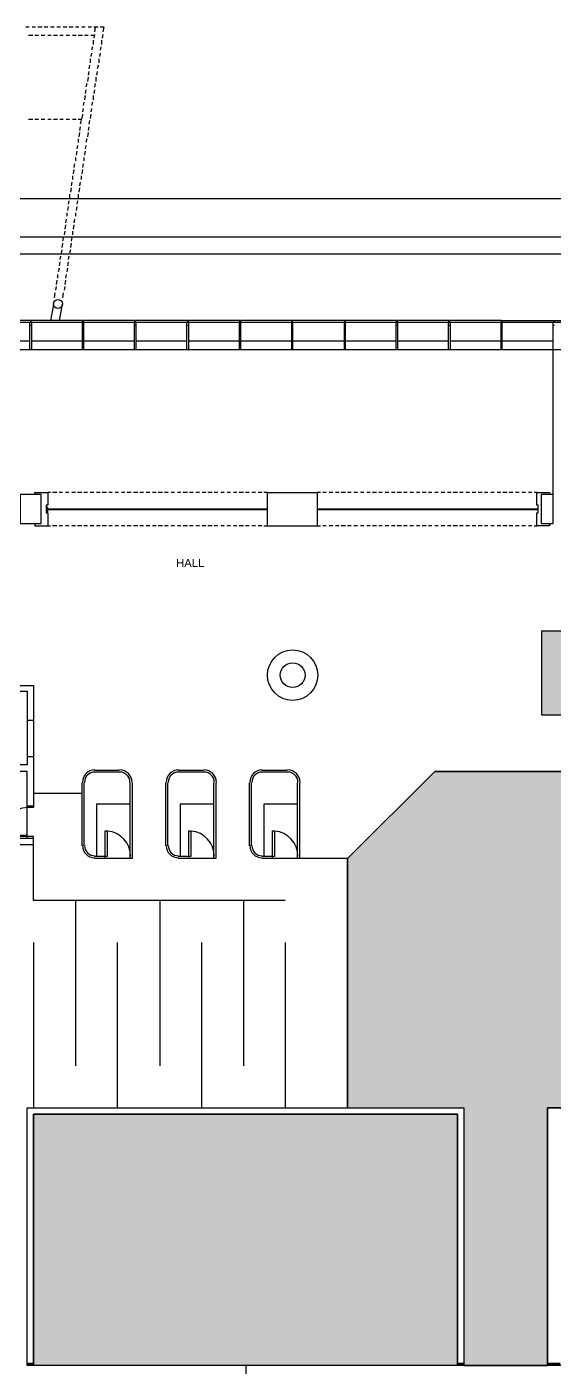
# Model space of a CAD drawing. Header units: inches. Extents: x 6 to 332, y 4 to 234.
# Drawn here: x 66.41 to 79.01, y 124.44 to 156.42 of the extents above; entities that cross this region are included whole.
import ezdxf

# ---------------------------------------------------------------- set-up
doc = ezdxf.new("R2010")
doc.units = ezdxf.units.IN
doc.header["$MEASUREMENT"] = 0
for name, color, linetype, true_color in [('PDF_BASE', 7, 'Continuous', 0x767676), ('PDF_COM_SERVIÇOS', 7, 'Continuous', 0x7bc143), ('PDF_COM_VAREJO', 7, 'Continuous', 0xead817), ('PDF_Text', 7, 'Continuous', 0x767676)]:
    doc.layers.add(name, color=color, linetype=linetype, true_color=true_color)
doc.styles.add('PDF Arial', font='arial.ttf')

msp = doc.modelspace()

# ---------------------------------------------------------------- linework, layer by layer
at = {"layer": 'PDF_BASE', "lineweight": 25}
for points in [[(66.389, 156.423), (66.474, 156.423)], [(66.542, 156.423), (66.626, 156.423)], [(66.677, 156.423), (66.779, 156.423)], [(66.83, 156.423), (66.914, 156.423)], [(66.982, 156.423), (67.067, 156.423)], [(67.134, 156.423), (67.219, 156.423)], [(67.287, 156.423), (67.372, 156.423)], [(67.422, 156.423), (67.524, 156.423)], [(67.575, 156.423), (67.659, 156.423)], [(67.727, 156.423), (67.812, 156.423)], [(67.88, 156.423), (67.964, 156.423)], [(68.015, 156.423), (68.117, 156.423)], [(68.049, 156.423), (68.032, 156.305)], [(68.167, 156.423), (68.252, 156.423), (68.235, 156.305)], [(66.457, 156.22), (66.559, 156.22)], [(66.61, 156.22), (66.694, 156.22)], [(66.762, 156.22), (66.847, 156.22)], [(66.914, 156.22), (66.999, 156.22)], [(67.05, 156.22), (67.151, 156.22)], [(67.202, 156.22), (67.287, 156.22)], [(67.355, 156.22), (67.439, 156.22)], [(67.507, 156.22), (67.592, 156.22)], [(67.642, 156.22), (67.744, 156.22)], [(67.795, 156.22), (67.88, 156.22)], [(67.947, 156.22), (68.032, 156.22)], [(67.998, 156.102), (67.998, 156)], [(68.032, 156.237), (68.015, 156.152)], [(68.201, 156.102), (68.201, 156)], [(68.235, 156.237), (68.218, 156.152)], [(67.964, 155.797), (67.947, 155.712)], [(67.981, 155.949), (67.964, 155.864)], [(68.167, 155.797), (68.15, 155.712)], [(68.184, 155.949), (68.167, 155.864)], [(67.913, 155.509), (67.896, 155.424)], [(67.93, 155.661), (67.93, 155.56)], [(68.117, 155.509), (68.1, 155.424)], [(68.134, 155.661), (68.134, 155.56)], [(67.88, 155.221), (67.863, 155.119)], [(67.896, 155.356), (67.88, 155.272)], [(68.066, 155.221), (68.066, 155.119)], [(68.1, 155.356), (68.083, 155.272)], [(67.812, 154.781), (67.795, 154.679)], [(67.829, 154.916), (67.812, 154.832)], [(67.846, 155.069), (67.829, 154.984)], [(67.998, 154.781), (67.998, 154.679)], [(68.032, 154.916), (68.015, 154.832)], [(68.049, 155.069), (68.032, 154.984)], [(67.761, 154.476), (67.744, 154.391)], [(67.778, 154.628), (67.761, 154.544)], [(67.964, 154.476), (67.947, 154.391)], [(67.981, 154.628), (67.964, 154.544)], [(66.457, 154.222), (66.559, 154.222)], [(66.61, 154.222), (66.694, 154.222)], [(66.762, 154.222), (66.847, 154.222)], [(66.914, 154.222), (66.999, 154.222)], [(67.05, 154.222), (67.151, 154.222)], [(67.202, 154.222), (67.287, 154.222)], [(67.355, 154.222), (67.439, 154.222)], [(67.507, 154.222), (67.592, 154.222)], [(67.642, 154.222), (67.727, 154.222)], [(67.71, 154.188), (67.693, 154.103)], [(67.744, 154.34), (67.727, 154.239)], [(67.913, 154.188), (67.896, 154.103)], [(67.947, 154.34), (67.93, 154.239)], [(67.676, 153.9), (67.659, 153.799)], [(67.693, 154.036), (67.676, 153.951)], [(67.88, 153.9), (67.863, 153.799)], [(67.896, 154.036), (67.88, 153.951)], [(67.626, 153.595), (67.609, 153.511)], [(67.642, 153.748), (67.642, 153.663)], [(67.829, 153.595), (67.812, 153.511)], [(67.846, 153.748), (67.829, 153.663)], [(67.575, 153.308), (67.575, 153.223)], [(67.609, 153.46), (67.592, 153.358)], [(67.778, 153.308), (67.778, 153.223)], [(67.812, 153.46), (67.795, 153.358)], [(67.507, 152.867), (67.507, 152.783)], [(67.541, 153.02), (67.524, 152.918)], [(67.558, 153.155), (67.541, 153.07)], [(67.71, 152.867), (67.71, 152.783)], [(67.744, 153.02), (67.727, 152.918)], [(67.761, 153.155), (67.744, 153.07)], [(67.473, 152.579), (67.456, 152.478)], [(67.49, 152.715), (67.473, 152.63)], [(67.676, 152.579), (67.659, 152.478)], [(67.693, 152.715), (67.676, 152.63)], [(29.204, 152.325), (104.015, 152.325), (166.499, 152.325), (228.999, 152.325), (303.793, 152.325)], [(67.422, 152.275), (67.405, 152.19)], [(67.439, 152.427), (67.439, 152.342)], [(67.626, 152.275), (67.609, 152.19)], [(67.642, 152.427), (67.642, 152.342)], [(67.372, 151.987), (67.372, 151.902)], [(67.405, 152.139), (67.388, 152.038)], [(67.575, 151.987), (67.575, 151.902)], [(67.609, 152.139), (67.592, 152.038)], [(67.338, 151.699), (67.321, 151.597)], [(67.355, 151.834), (67.338, 151.75)], [(67.541, 151.699), (67.524, 151.597)], [(67.558, 151.834), (67.541, 151.75)], [(65.187, 151.411), (104.015, 151.411), (134.071, 151.411)], [(67.27, 151.259), (67.253, 151.157)], [(67.287, 151.394), (67.27, 151.309)], [(67.321, 151.546), (67.304, 151.462)], [(67.473, 151.259), (67.456, 151.157)], [(67.49, 151.394), (67.473, 151.309)], [(67.507, 151.546), (67.507, 151.462)], [(29.204, 151.005), (104.015, 151.005)], [(67.219, 150.954), (67.202, 150.869)], [(67.253, 151.106), (67.236, 151.022)], [(67.422, 150.954), (67.405, 150.869)], [(67.456, 151.106), (67.439, 151.022)], [(67.185, 150.666), (67.168, 150.581)], [(67.202, 150.818), (67.185, 150.717)], [(67.388, 150.666), (67.372, 150.581)], [(67.405, 150.818), (67.388, 150.717)], [(67.134, 150.378), (67.118, 150.277)], [(67.151, 150.514), (67.151, 150.429)], [(67.338, 150.378), (67.321, 150.277)], [(67.355, 150.514), (67.338, 150.429)], [(67.084, 150.073), (67.067, 149.955)], [(67.118, 150.226), (67.101, 150.141)], [(67.287, 150.073), (67.27, 149.955)], [(67.321, 150.226), (67.304, 150.141)], [(67.05, 149.836), (67.05, 149.802), (66.982, 149.413)], [(67.253, 149.802), (67.253, 149.769), (67.185, 149.413)], [(65.187, 149.379), (104.032, 149.379), (104.032, 148.719), (29.204, 148.719)], [(67.744, 148.719), (67.744, 149.379), (67.744, 149.413), (66.508, 149.413), (66.508, 149.379), (66.508, 149.413), (65.255, 149.413), (65.255, 149.379), (65.255, 149.413), (65.086, 149.413)], [(66.491, 148.719), (66.491, 149.379)], [(66.525, 149.379), (66.525, 148.719)], [(68.997, 149.379), (68.997, 149.413), (67.761, 149.413), (67.761, 149.379)], [(67.778, 148.719), (67.778, 149.379)], [(68.98, 149.379), (68.98, 148.719)], [(70.25, 149.379), (70.25, 149.413), (69.014, 149.413), (69.014, 149.379)], [(69.031, 148.719), (69.031, 149.379)], [(70.233, 149.379), (70.233, 148.719)], [(71.503, 149.379), (71.503, 149.413), (70.267, 149.413), (70.267, 149.379)], [(70.284, 148.719), (70.284, 149.379)], [(71.486, 149.379), (71.486, 148.719)], [(75.245, 149.379), (75.245, 149.413), (74.009, 149.413), (74.009, 149.379), (74.009, 149.413), (72.756, 149.413), (72.756, 149.379), (72.756, 149.413), (71.52, 149.413), (71.52, 149.379), (71.52, 148.719)], [(72.739, 149.379), (72.739, 148.719)], [(72.773, 148.719), (72.773, 149.379)], [(73.992, 149.379), (73.992, 148.719)], [(74.026, 148.719), (74.026, 149.379)], [(75.229, 149.379), (75.229, 148.719)], [(76.499, 149.379), (76.499, 149.413), (75.262, 149.413), (75.262, 149.379)], [(75.279, 148.719), (75.279, 149.379)], [(76.482, 149.379), (76.482, 148.719)], [(77.752, 149.379), (77.752, 149.413), (76.515, 149.413), (76.515, 149.379)], [(76.532, 148.719), (76.532, 149.379)], [(77.735, 149.379), (77.735, 148.719)], [(77.769, 148.719), (77.769, 149.379), (77.769, 149.413), (79.005, 149.413), (79.005, 149.379), (79.005, 149.413), (80.258, 149.413), (80.258, 149.379), (80.258, 149.413), (81.494, 149.413), (81.494, 149.379), (81.494, 148.719)], [(78.988, 145.264), (78.7, 145.264), (78.7, 144.57), (78.988, 144.57), (78.988, 148.719), (78.988, 149.379)], [(66.525, 149.294), (66.491, 149.294)], [(67.778, 149.294), (67.744, 149.294)], [(69.031, 149.294), (68.98, 149.294)], [(70.284, 149.294), (70.233, 149.294)], [(71.52, 149.294), (71.486, 149.294)], [(72.773, 149.294), (72.739, 149.294)], [(74.026, 149.294), (73.992, 149.294)], [(75.279, 149.294), (75.229, 149.294)], [(76.532, 149.294), (76.482, 149.294)], [(77.769, 149.294), (77.735, 149.294)], [(79.022, 149.294), (78.988, 149.294)], [(66.491, 148.922), (65.272, 148.922)], [(67.744, 148.922), (66.525, 148.922)], [(68.98, 148.922), (67.778, 148.922)], [(70.233, 148.922), (69.031, 148.922)], [(71.486, 148.922), (70.284, 148.922)], [(72.739, 148.922), (71.52, 148.922)], [(73.992, 148.922), (72.773, 148.922)], [(75.229, 148.922), (74.026, 148.922)], [(76.482, 148.922), (75.279, 148.922)], [(77.735, 148.922), (76.532, 148.922)], [(78.988, 148.922), (77.769, 148.922)], [(66.61, 145.264), (66.61, 145.315), (66.914, 145.315)], [(66.982, 145.315), (66.914, 145.315), (66.914, 145.01), (66.88, 145.01), (66.88, 144.824), (66.914, 144.824), (66.914, 144.519), (66.982, 144.519)], [(67.134, 145.315), (67.033, 145.315)], [(67.27, 145.315), (67.185, 145.315)], [(67.422, 145.315), (67.338, 145.315)], [(67.575, 145.315), (67.49, 145.315)], [(67.727, 145.315), (67.626, 145.315)], [(67.863, 145.315), (67.778, 145.315)], [(68.015, 145.315), (67.93, 145.315)], [(68.167, 145.315), (68.083, 145.315)], [(68.32, 145.315), (68.218, 145.315)], [(68.455, 145.315), (68.371, 145.315)], [(68.608, 145.315), (68.523, 145.315)], [(68.76, 145.315), (68.675, 145.315)], [(68.912, 145.315), (68.811, 145.315)], [(69.065, 145.315), (68.963, 145.315)], [(69.2, 145.315), (69.116, 145.315)], [(69.353, 145.315), (69.268, 145.315)], [(69.505, 145.315), (69.42, 145.315)], [(69.658, 145.315), (69.556, 145.315)], [(69.793, 145.315), (69.708, 145.315)], [(69.945, 145.315), (69.861, 145.315)], [(70.098, 145.315), (70.013, 145.315)], [(70.25, 145.315), (70.149, 145.315)], [(70.386, 145.315), (70.301, 145.315)], [(70.538, 145.315), (70.453, 145.315)], [(70.69, 145.315), (70.606, 145.315)], [(70.843, 145.315), (70.741, 145.315)], [(70.978, 145.315), (70.894, 145.315)], [(71.131, 145.315), (71.046, 145.315)], [(71.283, 145.315), (71.198, 145.315)], [(71.436, 145.315), (71.351, 145.315)], [(71.588, 145.315), (71.486, 145.315)], [(71.723, 145.315), (71.639, 145.315)], [(71.876, 145.315), (71.791, 145.315)], [(72.028, 145.315), (71.944, 145.315)], [(72.079, 144.519), (72.164, 144.519), (72.164, 145.315), (72.079, 145.315)], [(72.164, 145.315), (73.349, 145.315)], [(73.434, 145.315), (73.349, 145.315), (73.349, 144.519), (73.434, 144.519)], [(73.569, 145.315), (73.484, 145.315)], [(73.722, 145.315), (73.637, 145.315)], [(73.874, 145.315), (73.789, 145.315)], [(74.026, 145.315), (73.925, 145.315)], [(74.162, 145.315), (74.077, 145.315)], [(74.314, 145.315), (74.23, 145.315)], [(74.467, 145.315), (74.382, 145.315)], [(74.619, 145.315), (74.534, 145.315)], [(74.771, 145.315), (74.67, 145.315)], [(74.907, 145.315), (74.822, 145.315)], [(75.059, 145.315), (74.975, 145.315)], [(75.212, 145.315), (75.127, 145.315)], [(75.364, 145.315), (75.262, 145.315)], [(75.499, 145.315), (75.415, 145.315)], [(75.652, 145.315), (75.567, 145.315)], [(75.804, 145.315), (75.72, 145.315)], [(75.957, 145.315), (75.855, 145.315)], [(76.092, 145.315), (76.007, 145.315)], [(76.245, 145.315), (76.16, 145.315)], [(76.397, 145.315), (76.312, 145.315)], [(76.549, 145.315), (76.465, 145.315)], [(76.702, 145.315), (76.6, 145.315)], [(76.837, 145.315), (76.753, 145.315)], [(76.99, 145.315), (76.905, 145.315)], [(77.142, 145.315), (77.057, 145.315)], [(77.294, 145.315), (77.193, 145.315)], [(77.43, 145.315), (77.345, 145.315)], [(77.582, 145.315), (77.498, 145.315)], [(77.735, 145.315), (77.65, 145.315)], [(77.887, 145.315), (77.785, 145.315)], [(78.023, 145.315), (77.938, 145.315)], [(78.175, 145.315), (78.09, 145.315)], [(78.327, 145.315), (78.243, 145.315)], [(78.48, 145.315), (78.395, 145.315)], [(78.531, 144.519), (78.598, 144.519), (78.598, 144.824), (78.632, 144.824), (78.632, 145.01), (78.598, 145.01), (78.598, 145.315), (78.531, 145.315)], [(78.598, 145.315), (78.903, 145.315), (78.903, 145.264)], [(66.88, 144.858), (66.914, 144.858), (66.914, 144.959), (66.88, 144.959)], [(66.914, 144.926), (72.164, 144.926)], [(66.914, 144.909), (72.164, 144.909)], [(67.93, 144.926), (67.93, 144.909)], [(68.98, 144.926), (68.98, 144.909)], [(70.047, 144.926), (70.047, 144.909)], [(71.097, 144.926), (71.097, 144.909)], [(73.349, 144.926), (78.632, 144.926)], [(73.349, 144.909), (78.632, 144.909)], [(74.416, 144.926), (74.416, 144.909)], [(75.466, 144.926), (75.466, 144.909)], [(76.532, 144.926), (76.532, 144.909)], [(77.582, 144.926), (77.582, 144.909)], [(66.61, 144.57), (66.61, 144.519), (66.914, 144.519)], [(78.903, 144.57), (78.903, 144.519), (78.598, 144.519)], [(67.134, 144.519), (67.033, 144.519)], [(67.27, 144.519), (67.185, 144.519)], [(67.422, 144.519), (67.338, 144.519)], [(67.575, 144.519), (67.49, 144.519)], [(67.727, 144.519), (67.626, 144.519)], [(67.863, 144.519), (67.778, 144.519)], [(68.015, 144.519), (67.93, 144.519)], [(68.167, 144.519), (68.083, 144.519)], [(68.32, 144.519), (68.218, 144.519)], [(68.455, 144.519), (68.371, 144.519)], [(68.608, 144.519), (68.523, 144.519)], [(68.76, 144.519), (68.675, 144.519)], [(68.912, 144.519), (68.811, 144.519)], [(69.065, 144.519), (68.963, 144.519)], [(69.2, 144.519), (69.116, 144.519)], [(69.353, 144.519), (69.268, 144.519)], [(69.505, 144.519), (69.42, 144.519)], [(69.658, 144.519), (69.556, 144.519)], [(69.793, 144.519), (69.708, 144.519)], [(69.945, 144.519), (69.861, 144.519)], [(70.098, 144.519), (70.013, 144.519)], [(70.25, 144.519), (70.149, 144.519)], [(70.386, 144.519), (70.301, 144.519)], [(70.538, 144.519), (70.453, 144.519)], [(70.69, 144.519), (70.606, 144.519)], [(70.843, 144.519), (70.741, 144.519)], [(70.978, 144.519), (70.894, 144.519)], [(71.131, 144.519), (71.046, 144.519)], [(71.283, 144.519), (71.198, 144.519)], [(71.436, 144.519), (71.351, 144.519)], [(71.588, 144.519), (71.486, 144.519)], [(71.723, 144.519), (71.639, 144.519)], [(71.876, 144.519), (71.791, 144.519)], [(72.028, 144.519), (71.944, 144.519)], [(72.164, 144.519), (73.349, 144.519)], [(73.569, 144.519), (73.484, 144.519)], [(73.722, 144.519), (73.637, 144.519)], [(73.874, 144.519), (73.789, 144.519)], [(74.026, 144.519), (73.925, 144.519)], [(74.162, 144.519), (74.077, 144.519)], [(74.314, 144.519), (74.23, 144.519)], [(74.467, 144.519), (74.382, 144.519)], [(74.619, 144.519), (74.534, 144.519)], [(74.771, 144.519), (74.67, 144.519)], [(74.907, 144.519), (74.822, 144.519)], [(75.059, 144.519), (74.975, 144.519)], [(75.212, 144.519), (75.127, 144.519)], [(75.364, 144.519), (75.262, 144.519)], [(75.499, 144.519), (75.415, 144.519)], [(75.652, 144.519), (75.567, 144.519)], [(75.804, 144.519), (75.72, 144.519)], [(75.957, 144.519), (75.855, 144.519)], [(76.092, 144.519), (76.007, 144.519)], [(76.245, 144.519), (76.16, 144.519)], [(76.397, 144.519), (76.312, 144.519)], [(76.549, 144.519), (76.465, 144.519)], [(76.702, 144.519), (76.6, 144.519)], [(76.837, 144.519), (76.753, 144.519)], [(76.99, 144.519), (76.905, 144.519)], [(77.142, 144.519), (77.057, 144.519)], [(77.294, 144.519), (77.193, 144.519)], [(77.43, 144.519), (77.345, 144.519)], [(77.582, 144.519), (77.498, 144.519)], [(77.735, 144.519), (77.65, 144.519)], [(77.887, 144.519), (77.785, 144.519)], [(78.023, 144.519), (77.938, 144.519)], [(78.175, 144.519), (78.09, 144.519)], [(78.327, 144.519), (78.243, 144.519)], [(78.48, 144.519), (78.395, 144.519)], [(64.29, 138.813), (54.248, 140.709), (66.576, 140.709), (66.576, 137.797), (66.423, 137.797)], [(66.423, 139.88), (66.576, 139.88)], [(66.423, 139.016), (66.576, 139.016)], [(66.423, 137.069), (66.423, 138.66), (65.035, 138.66), (65.035, 137.069), (66.576, 137.069)], [(68.625, 138.677), (68.032, 138.677)], [(68.625, 138.643), (68.032, 138.643)], [(70.64, 138.677), (70.03, 138.677)], [(70.64, 138.643), (70.03, 138.643)], [(72.638, 138.677), (72.028, 138.677)], [(72.638, 138.643), (72.028, 138.643)], [(74.077, 130.634), (74.077, 136.578), (76.16, 138.66), (87.251, 138.66), (91.434, 134.495)], [(67.727, 138.389), (67.727, 136.882)], [(67.778, 138.389), (67.778, 136.882)], [(68.929, 138.389), (68.929, 136.578), (68.032, 136.578)], [(68.879, 138.389), (68.879, 136.578)], [(69.725, 138.389), (69.725, 136.882)], [(69.776, 138.389), (69.776, 136.882)], [(70.928, 138.389), (70.928, 136.578), (70.03, 136.578)], [(70.877, 138.389), (70.877, 136.578)], [(71.723, 138.389), (71.723, 136.882)], [(71.774, 138.389), (71.774, 136.882)], [(72.875, 138.389), (72.875, 136.578)], [(72.926, 138.389), (72.926, 136.578)], [(66.576, 137.831), (66.423, 137.831)], [(67.727, 138.135), (66.576, 138.135)], [(68.879, 137.881), (68.083, 137.881), (68.083, 136.628)], [(70.877, 137.881), (70.081, 137.881), (70.081, 136.628)], [(72.875, 137.881), (72.079, 137.881), (72.079, 136.628)], [(68.286, 136.578), (68.286, 137.238), (68.337, 137.238), (68.337, 136.628), (68.032, 136.628)], [(70.284, 136.578), (70.284, 137.238), (70.335, 137.238), (70.335, 136.628), (70.03, 136.628)], [(72.282, 136.578), (72.282, 137.238), (72.333, 137.238), (72.333, 136.628), (72.028, 136.628)], [(63.477, 137.136), (64.154, 137.136), (64.154, 137.102), (63.325, 137.102), (63.325, 136.916), (66.576, 136.916)], [(72.587, 135.578), (66.576, 135.578), (66.576, 137.102), (65.763, 137.102), (65.763, 137.136), (66.423, 137.136)], [(74.077, 136.578), (72.028, 136.578)], [(67.575, 135.578), (67.575, 131.633)], [(69.59, 135.578), (69.59, 131.633)], [(71.588, 135.578), (71.588, 131.633)], [(66.576, 134.579), (66.576, 130.634)], [(68.574, 134.579), (68.574, 130.634)], [(70.589, 134.579), (70.589, 130.634)], [(72.587, 134.579), (72.587, 130.634)], [(103.947, 124.487), (103.947, 129.008), (111.347, 129.008), (111.347, 124.487), (103.947, 124.487), (66.423, 124.487), (66.423, 130.634), (76.854, 130.634), (76.854, 124.487)], [(76.702, 124.487), (76.702, 130.482), (66.576, 130.482), (66.576, 124.487)], [(91.434, 130.634), (78.852, 130.634), (78.852, 124.487)], [(66.423, 124.538), (66.576, 124.538)], [(66.576, 124.521), (66.423, 124.521)], [(76.702, 124.538), (76.854, 124.538)], [(76.854, 124.521), (76.702, 124.521)], [(78.852, 124.538), (79.157, 124.538)], [(79.157, 124.521), (78.852, 124.521)], [(79.005, 124.538), (79.005, 124.487)]]:
    msp.add_lwpolyline(points, dxfattribs=at)
for points in [[(66.762, 145.264), (66.254, 145.264), (66.254, 144.57), (66.762, 144.57)], [(66.423, 138.813), (64.425, 138.813), (64.425, 140.574), (66.423, 140.574)]]:
    msp.add_lwpolyline(points, close=True, dxfattribs=at)
for centre, radius in [((67.16, 149.811), 0.11), ((72.765, 140.955), 0.601), ((72.765, 140.955), 0.296)]:
    msp.add_circle(centre, radius, dxfattribs=at)
for centre, radius, start, end in [((68.04, 138.398), 0.296, 90, 180), ((68.04, 138.398), 0.246, 90, 180), ((68.633, 138.398), 0.296, 0.0055, 90), ((68.633, 138.398), 0.246, 0.0055, 90), ((70.039, 138.398), 0.296, 90, 180), ((70.039, 138.398), 0.246, 90, 180), ((70.648, 138.398), 0.296, 0.0055, 90), ((70.648, 138.398), 0.246, 0.0055, 90), ((72.037, 138.398), 0.296, 90, 180), ((72.037, 138.398), 0.246, 90, 180), ((72.646, 138.398), 0.296, 0.0055, 90), ((72.646, 138.398), 0.246, 0.0055, 90), ((66.449, 137.128), 0.669, 90.379, 182.1313), ((68.294, 136.637), 0.601, 0.0055, 85.2264), ((70.293, 136.637), 0.601, 0.0055, 85.2264), ((72.291, 136.637), 0.601, 0.0055, 85.2264), ((68.04, 136.891), 0.296, 180, 270), ((68.04, 136.891), 0.246, 180, 270), ((70.039, 136.891), 0.296, 180, 270), ((70.039, 136.891), 0.246, 180, 270), ((72.037, 136.891), 0.296, 180, 270), ((72.037, 136.891), 0.246, 180, 270)]:
    msp.add_arc(centre, radius, start, end, dxfattribs=at)
at = {"layer": 'PDF_COM_SERVIÇOS', "color": 7, "lineweight": 25}
for points in [[(66.576, 130.482), (76.702, 130.482), (76.702, 124.487), (66.576, 124.487)], [(76.702, 124.487), (66.576, 124.487), (66.576, 130.482), (76.702, 130.482)]]:
    msp.add_lwpolyline(points, close=True, dxfattribs=at)
at = {"layer": 'PDF_COM_SERVIÇOS', "color": 1, "lineweight": 25}
msp.add_lwpolyline([(71.656, 123.15), (71.656, 124.487)], dxfattribs=at)
at = {"layer": 'PDF_COM_SERVIÇOS', "transparency": 33554559}
for points in [[(66.576, 124.487), (76.702, 124.487), (66.576, 130.482)], [(76.702, 124.487), (66.576, 130.482), (76.702, 130.482)]]:
    msp.add_solid(points, dxfattribs=at)
at = {"layer": 'PDF_COM_VAREJO', "color": 1, "lineweight": 25}
msp.add_lwpolyline([(78.717, 142.013), (84.711, 142.013), (84.711, 139.998), (78.717, 139.998)], close=True, dxfattribs=at)
at = {"layer": 'PDF_COM_VAREJO', "color": 7, "lineweight": 25}
msp.add_lwpolyline([(91.434, 130.634), (91.434, 134.495), (87.251, 138.66), (76.16, 138.66), (74.077, 136.578), (74.077, 130.634), (76.854, 130.634), (76.854, 124.487), (78.852, 124.487), (78.852, 130.634)], close=True, dxfattribs=at)
at = {"layer": 'PDF_COM_VAREJO', "color": 254, "true_color": 0xdcdcdc, "transparency": 33554559}
for points in [[(78.717, 139.998), (84.711, 139.998), (78.717, 142.013)], [(84.711, 139.998), (78.717, 142.013), (84.711, 142.013)]]:
    msp.add_solid(points, dxfattribs=at)
at = {"layer": 'PDF_COM_VAREJO', "transparency": 33554559}
for points in [[(74.077, 136.578), (89.334, 136.578), (76.16, 138.66)], [(89.334, 136.578), (76.16, 138.66), (87.251, 138.66)], [(74.077, 134.495), (91.434, 134.495), (74.077, 136.578)], [(91.434, 134.495), (74.077, 136.578), (89.334, 136.578)], [(74.077, 130.634), (91.434, 130.634), (74.077, 134.495)], [(91.434, 130.634), (74.077, 134.495), (91.434, 134.495)], [(76.854, 124.487), (78.852, 124.487), (76.854, 130.634)], [(78.852, 124.487), (76.854, 130.634), (78.852, 130.634)]]:
    msp.add_solid(points, dxfattribs=at)

# ---------------------------------------------------------------- texts
at = {"layer": 'PDF_Text', "insert": (69.979, 143.534), "char_height": 0.1939, "attachment_point": 7, "style": 'PDF Arial'}
msp.add_mtext('HALL', dxfattribs=at)

doc.saveas('drawing.dxf')
